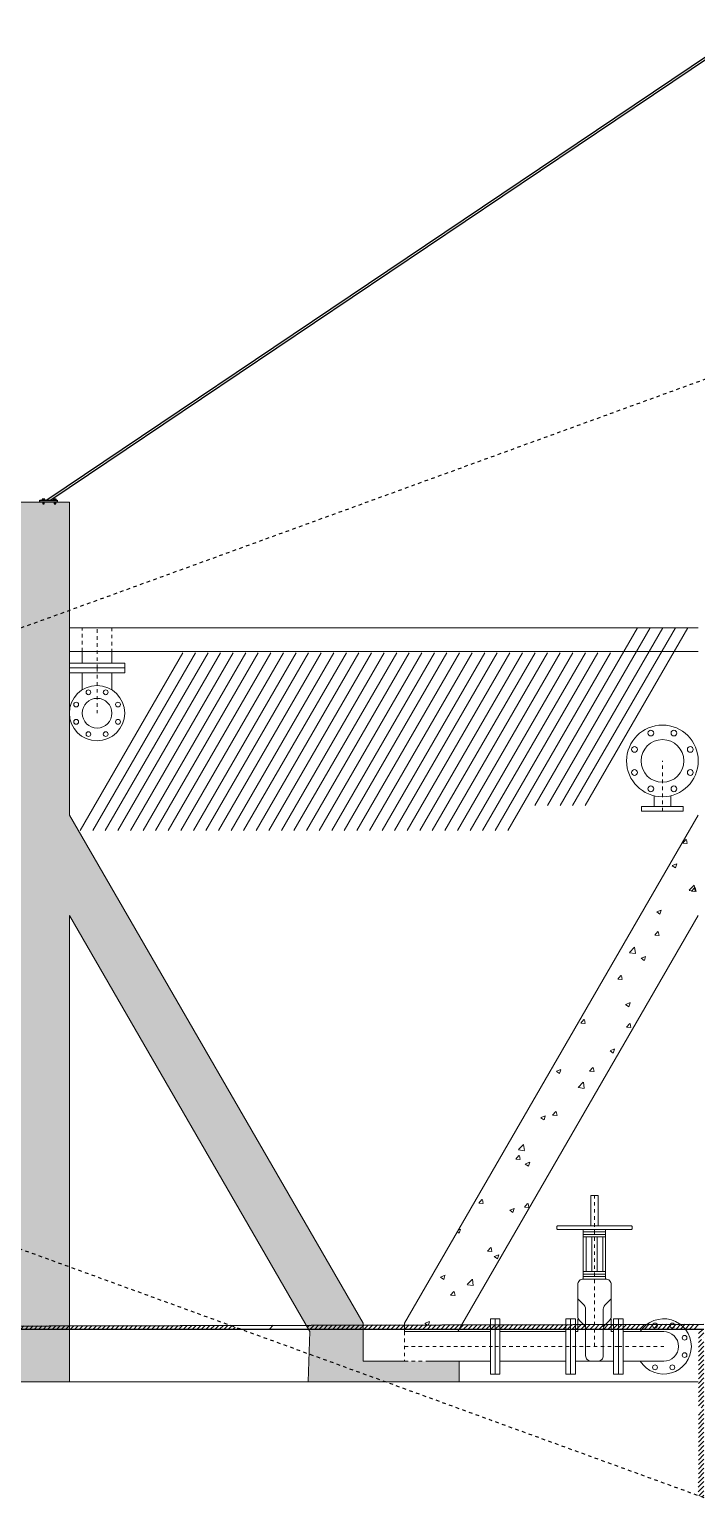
# Model space of a CAD drawing. Header units: millimetres. Extents: x -9869 to 940, y 100 to 694.
# Drawn here: x 378.02 to 396.96, y 207.25 to 249.04 of the extents above; entities that cross this region are included whole.
import ezdxf

# ---------------------------------------------------------------- set-up
doc = ezdxf.new("R2010")
doc.units = ezdxf.units.MM
for name, pattern in [('DASHDOT2', [0.5, 0.25, -0.125, 0, -0.125]), ('DASHED', [0.75, 0.5, -0.25]), ('SGC_DASHDOT', [1, 0.5, -0.25, 0, -0.25]), ('SGC_HIDDEN', [0.375, 0.25, -0.125])]:
    doc.linetypes.add(name, pattern=pattern)
for name, color, linetype, lineweight in [('37-P-HS-AG-Q', 4, 'Continuous', 9), ('Alvenaria', 8, 'Continuous', 9), ('M-EQUIPAMENTOS', 1, 'Continuous', 9), ('PAREDE', 7, 'Continuous', 9), ('SGC-Conexoes (Furos)', 9, 'Continuous', 5), ('SGC-Conexoes (Linhas Externas)', 6, 'Continuous', 9), ('SGC-EIXOS', 9, 'SGC_DASHDOT', 9), ('SGC-PONTAS', 2, 'SGC_HIDDEN', 9), ('SGC-Tubos (Desenho Bifilar)', 6, 'Continuous', 9), ('SGC-Valvulas (Acionamento)', 2, 'Continuous', 9), ('SGC-Valvulas (Linhas Externas)', 3, 'Continuous', 9)]:
    doc.layers.add(name, color=color, linetype=linetype, lineweight=lineweight)
doc.layers.add('_incêndio 240', color=240, linetype='Continuous')
doc.layers.add('BSBAS--LC--', color=1, linetype='DASHDOT2')
pattern_1 = [(45, (3301563.98253, -7430699.69552), (-0.0641148643053, 0.0641148643053), [])]

# ---------------------------------------------------------------- blocks, each defined once
blk = doc.blocks.new('BB-1-CD13-N10-D100-S0', base_point=(18534.5, 26959.2))
at = {"layer": 'SGC-Conexoes (Linhas Externas)'}
blk.add_lwpolyline([(18354.5, 26849.2), (18354.5, 27069.2), (18373.5, 27069.2), (18373.5, 26849.2)], close=True, dxfattribs=at)
for points in [[(18620, 27018.2), (18373.5, 27018.2)], [(18620, 26900.2), (18373.5, 26900.2)]]:
    blk.add_lwpolyline(points, dxfattribs=at)
at = {"layer": 'SGC-EIXOS'}
blk.add_line((18714.5, 26959.2), (18354.5, 26959.2), dxfattribs=at)
at = {"layer": 'SGC-PONTAS'}
blk.add_lwpolyline([(18620, 26900.2), (18714.5, 26900.2), (18714.5, 27018.2), (18620, 27018.2)], dxfattribs=at)
blk = doc.blocks.new('BB-1-EH01-N10-D100-S0', base_point=(440691.9, 47248.8))
at = {"layer": 'SGC-EIXOS'}
for p, q in [((440691.9, 47248.8), (440691.9, 47848.8)), ((440786.9, 47248.8), (440596.9, 47248.8))]:
    blk.add_line(p, q, dxfattribs=at)
at = {"layer": 'SGC-Valvulas (Acionamento)'}
blk.add_lwpolyline([(440706.7, 47728.8), (440706.7, 47848.8), (440677.1, 47848.8), (440677.1, 47728.8)], close=True, dxfattribs=at)
blk.add_lwpolyline([(440736.2, 47714), (440838.2, 47714, 0.414214), (440841.9, 47717.7), (440841.9, 47725.1, 0.414214), (440838.2, 47728.8), (440545.6, 47728.8, 0.414214), (440541.9, 47725.1), (440541.9, 47717.7, 0.414214), (440545.6, 47714), (440647.6, 47714)], format="xyb", dxfattribs=at)
at = {"layer": 'SGC-Valvulas (Linhas Externas)'}
for p, q in [((440647.6, 47714), (440736.2, 47714)), ((440647.6, 47517), (440647.6, 47714)), ((440736.2, 47517), (440736.2, 47714)), ((440736.2, 47704.1), (440647.6, 47704.1)), ((440736.2, 47694.1), (440647.6, 47694.1)), ((440736.2, 47684.2), (440647.6, 47684.2)), ((440658.7, 47546.8), (440658.7, 47684.2)), ((440680.8, 47546.8), (440680.8, 47684.2)), ((440703, 47546.8), (440703, 47684.2)), ((440725.2, 47546.8), (440725.2, 47684.2)), ((440736.2, 47546.8), (440647.6, 47546.8)), ((440736.2, 47536.9), (440647.6, 47536.9)), ((440736.2, 47526.9), (440647.6, 47526.9)), ((440625.4, 47307.8), (440625.4, 47358.8)), ((440758.4, 47307.8), (440758.4, 47358.8)), ((440615.9, 47307.8), (440625.4, 47307.8)), ((440767.9, 47307.8), (440758.4, 47307.8)), ((440767.9, 47189.8), (440615.9, 47189.8))]:
    blk.add_line(p, q, dxfattribs=at)
blk.add_lwpolyline([(440727.1, 47212), (440727.1, 47318.3, -0.198912), (440733.6, 47333.9), (440751.9, 47352.3, 0.198912), (440758.4, 47368), (440758.4, 47494.8, 0.414214), (440736.2, 47517), (440647.6, 47517, 0.414214), (440625.4, 47494.8), (440625.4, 47368, 0.198912), (440631.9, 47352.3), (440650.3, 47333.9, -0.198912), (440656.8, 47318.3), (440656.8, 47212, 0.414214), (440678.9, 47189.8), (440704.9, 47189.8, 0.414214)], format="xyb", close=True, dxfattribs=at)
for points in [[(440625.4, 47437.9), (440650.3, 47413, -0.198912), (440656.8, 47397.4), (440656.8, 47327.4)], [(440758.4, 47437.9), (440733.6, 47413, 0.198912), (440727.1, 47397.4), (440727.1, 47327.4)]]:
    blk.add_lwpolyline(points, format="xyb", dxfattribs=at)
for points in [[(440596.9, 47138.8), (440596.9, 47358.8), (440615.9, 47358.8), (440615.9, 47138.8)], [(440786.9, 47138.8), (440786.9, 47358.8), (440767.9, 47358.8), (440767.9, 47138.8)]]:
    blk.add_lwpolyline(points, close=True, dxfattribs=at)
blk = doc.blocks.new('BB-4-CC01-N10-D100-S0', base_point=(9653.2, 38781.3))
at = {"layer": 'SGC-Conexoes (Furos)'}
for centre in [(9618.8, 38864.5), (9687.7, 38864.5), (9736.4, 38815.8), (9736.4, 38746.9), (9618.8, 38698.2), (9687.7, 38698.2)]:
    blk.add_ellipse(centre, major_axis=(-9.5, 0), ratio=1, dxfattribs=at)
at = {"layer": 'SGC-Conexoes (Linhas Externas)'}
for p, q in [((9492.2, 38840.3), (9653.2, 38840.3)), ((9492.2, 38722.3), (9653.2, 38722.3))]:
    blk.add_line(p, q, dxfattribs=at)
blk.add_lwpolyline([(9473.2, 38891.3), (9492.2, 38891.3), (9492.2, 38671.3), (9473.2, 38671.3)], close=True, dxfattribs=at)
for radius, start, end in [(110, 212.43644, 147.56356), (59, 270, 90)]:
    blk.add_arc((9653.2, 38781.3), radius, start, end, dxfattribs=at)
at = {"layer": 'SGC-EIXOS'}
blk.add_line((9473.2, 38781.3), (9653.2, 38781.3), dxfattribs=at)
blk = doc.blocks.new('BB-1-CA06-N10-D100-S0-L300')
at = {"layer": 'SGC-EIXOS'}
blk.add_line((150, 0), (-150, 0), dxfattribs=at)
at = {"layer": 'SGC-Tubos (Desenho Bifilar)'}
for p, q in [((131, 59), (-131, 59)), ((131, -59), (-131, -59))]:
    blk.add_line(p, q, dxfattribs=at)
for points in [[(-150, -110), (-150, 110), (-131, 110), (-131, -110)], [(150, -110), (150, 110), (131, 110), (131, -110)]]:
    blk.add_lwpolyline(points, close=True, dxfattribs=at)
blk = doc.blocks.new('BB-2-CG01-N10-D100-S100', base_point=(134399.2, 233091.6))
at = {"layer": 'SGC-Conexoes (Furos)'}
for centre in [(134364.8, 233174.7), (134433.6, 233174.7), (134316.1, 233126), (134482.4, 233126), (134316.1, 233057.2), (134482.4, 233057.2), (134364.8, 233008.4), (134433.6, 233008.4)]:
    blk.add_circle(centre, 9.5, dxfattribs=at)
at = {"layer": 'SGC-Conexoes (Linhas Externas)'}
for p, q in [((134340.2, 233252.6), (134340.2, 233184.4)), ((134458.2, 233252.6), (134458.2, 233184.4))]:
    blk.add_line(p, q, dxfattribs=at)
blk.add_lwpolyline([(134289.2, 233271.6), (134509.2, 233271.6), (134509.2, 233252.6), (134289.2, 233252.6)], close=True, dxfattribs=at)
for radius in [110, 59]:
    blk.add_circle((134399.2, 233091.6), radius, dxfattribs=at)
at = {"layer": 'SGC-EIXOS'}
blk.add_line((134399.2, 233271.6), (134399.2, 233091.6), dxfattribs=at)
blk = doc.blocks.new('BB-1-CA09-N10-D100-S0-L160')
at = {"layer": 'SGC-EIXOS'}
blk.add_line((80, 0), (-80, 0), dxfattribs=at)
at = {"layer": 'SGC-PONTAS'}
blk.add_lwpolyline([(14.5, -59), (-80, -59), (-80, 59), (14.5, 59)], dxfattribs=at)
at = {"layer": 'SGC-Tubos (Desenho Bifilar)'}
for p, q in [((61, 59), (14.5, 59)), ((61, -59), (14.5, -59))]:
    blk.add_line(p, q, dxfattribs=at)
blk.add_lwpolyline([(80, -110), (80, 110), (61, 110), (61, -110)], close=True, dxfattribs=at)
blk = doc.blocks.new('BB-2-CG01-N10-D150-S50', base_point=(-28566.2, 950728.3))
at = {"layer": 'SGC-Conexoes (Furos)'}
for centre in [(-28612.1, 950839.2), (-28520.3, 950839.2), (-28677.1, 950774.3), (-28455.3, 950774.3), (-28677.1, 950682.4), (-28455.3, 950682.4), (-28612.1, 950617.5), (-28520.3, 950617.5)]:
    blk.add_circle(centre, 11.5, dxfattribs=at)
at = {"layer": 'SGC-Conexoes (Linhas Externas)'}
for p, q in [((-28599.2, 950909.3), (-28599.2, 950867)), ((-28533.2, 950909.3), (-28533.2, 950867))]:
    blk.add_line(p, q, dxfattribs=at)
blk.add_lwpolyline([(-28648.7, 950928.3), (-28483.7, 950928.3), (-28483.7, 950909.3), (-28648.7, 950909.3)], close=True, dxfattribs=at)
for radius in [142.5, 85]:
    blk.add_circle((-28566.2, 950728.3), radius, dxfattribs=at)
at = {"layer": 'SGC-EIXOS'}
blk.add_line((-28566.2, 950928.3), (-28566.2, 950728.3), dxfattribs=at)

msp = doc.modelspace()

# ---------------------------------------------------------------- hatches: boundary and pattern name
at = {"layer": '_incêndio 240'}
h = msp.add_hatch(dxfattribs=at)
h.set_pattern_fill('ANSI31', color=256, scale=0.028558)
h.set_pattern_definition(pattern_1)
h.paths.add_polyline_path([(374.872, 212.201), (364.162, 212.174), (364.162, 212.118), (374.872, 212.118)])
h.paths.add_polyline_path([(377.551, 212.208), (374.872, 212.201), (374.872, 212.139), (377.638, 212.139, -0.348121)])
h.paths.add_polyline_path([(379.155, 212.212), (377.727, 212.208), (377.727, 212.118), (379.155, 212.118)])
h.paths.add_polyline_path([(383.73, 212.223), (379.155, 212.212), (379.155, 212.118), (384.018, 212.118)])
h.paths.add_polyline_path([(360.037, 219.392), (359.968, 219.392), (358.238, 219.396), (358.238, 217.263), (337.097, 217.222), (336.824, 217.123), (358.35, 217.161), (358.373, 219.255), (359.933, 219.255), (359.935, 217.047), (360.021, 217.047)])
h.paths.add_polyline_path([(337.097, 217.222), (305.441, 217.162), (305.504, 217.098), (305.626, 217.098), (305.626, 217.133), (305.701, 217.133), (305.701, 217.098), (305.725, 217.098), (305.725, 217.069), (336.824, 217.123)])
h.paths.add_polyline_path([(305.235, 217.098), (305.3, 217.098), (305.3, 217.133), (305.394, 217.133), (305.366, 217.162), (293.599, 217.139), (293.275, 217.216), (293.154, 217.462, -0.117836), (292.897, 218.592), (292.835, 219.072, 0.179887), (293.078, 217.351), (293.203, 217.121), (293.576, 217.047), (305.235, 217.068)])
h = msp.add_hatch(dxfattribs=at)
h.set_pattern_fill('ANSI31', color=256, scale=7.139536)
h.set_pattern_definition([(45, (3301563.983, -7430699.696), (-16.028716076, 16.028716076), [])])
h.paths.add_polyline_path([(358.373, 219.255), (359.933, 219.255), (359.935, 217.047), (360.021, 217.047), (360.037, 219.392), (359.968, 219.392), (358.238, 219.396), (358.238, 217.263), (337.097, 217.222), (336.824, 217.123), (358.35, 217.161)])
h.paths.add_polyline_path([(397.004, 212.256), (390.293, 212.24), (390.223, 212.118), (397.004, 212.118)])
h.paths.add_polyline_path([(388.669, 212.236), (387.491, 212.233), (387.491, 212.118), (388.669, 212.118)])
h.paths.add_polyline_path([(390.293, 212.24), (389.346, 212.237), (389.338, 212.215), (389.305, 212.237), (388.669, 212.236), (388.669, 212.118), (390.223, 212.118)])
h.paths.add_polyline_path([(385.873, 212.229), (383.73, 212.223), (384.018, 212.118), (385.936, 212.118)])
h.paths.add_polyline_path([(387.491, 212.233), (385.873, 212.229), (385.936, 212.118), (387.491, 212.118)])
h.paths.add_polyline_path([(383.73, 212.223), (379.155, 212.212), (379.155, 212.118), (384.018, 212.118)])
h.paths.add_polyline_path([(379.155, 212.212), (377.727, 212.208), (377.727, 212.118), (379.155, 212.118)])
h.paths.add_polyline_path([(377.551, 212.208), (374.872, 212.201), (374.872, 212.139), (377.638, 212.139, -0.348121)])
h.paths.add_polyline_path([(374.872, 212.201), (364.162, 212.174), (364.162, 212.118), (374.872, 212.118)])
h = msp.add_hatch(dxfattribs=at)
h.set_pattern_fill('ANSI31', color=256, scale=0.028558)
h.set_pattern_definition(pattern_1)
h.paths.add_polyline_path([(387.491, 212.233), (385.873, 212.229), (385.936, 212.118), (387.491, 212.118)])
h.paths.add_polyline_path([(388.669, 212.236), (387.491, 212.233), (387.491, 212.118), (388.669, 212.118)])
h.paths.add_polyline_path([(390.293, 212.24), (389.346, 212.237), (389.338, 212.215), (389.305, 212.237), (388.669, 212.236), (388.669, 212.118), (390.223, 212.118)])
h.paths.add_polyline_path([(397.004, 212.256), (390.293, 212.24), (390.223, 212.118), (397.004, 212.118)])
h.paths.add_polyline_path([(397.164, 211.775), (397.062, 211.843), (397.164, 211.882), (397.164, 212.118), (397.014, 212.118), (397.01, 209.811), (397.084, 209.9), (397.109, 209.769), (397.01, 209.777), (397.006, 207.391), (397.164, 207.334)])
at = {"layer": 'Alvenaria'}
h = msp.add_hatch(dxfattribs=at)
h.set_pattern_fill('AR-CONC', color=256, scale=0.178488)
h.set_pattern_definition([(50, (1631.7249, 290.6249), (1.2802263, -0.1120053), [0.1338663, -1.4725294]), (355, (1631.7249, 290.6249), (-0.247655, 1.3425758), [0.107093, -1.1780235]), (100.45144, (1631.8316, 290.6155), (1.0325712, 1.2305705), [0.1137689, -1.2514574]), (46.1842, (1631.725, 290.9818), (1.904902, -0.2954327), [0.2007995, -2.208794]), (96.63564, (1631.8837, 290.9572), (1.6682632, 1.7386888), [0.1706534, -1.877187]), (351.18416, (1631.725, 290.9818), (1.6682632, 1.7386888), [0.1606396, -1.7670352]), (21, (1631.9034, 290.8926), (1.0654099, -0.718628), [0.1338663, -1.4725294]), (326, (1631.9034, 290.8926), (0.4342897, 1.2943088), [0.107093, -1.1780235]), (71.45144, (1631.9922, 290.8327), (1.4996995, 0.5756807), [0.1137688, -1.2514574]), (37.5, (1631.72493, 290.62486), (0.02170393, 0.59417694), [0, -1.1637444, 0, -1.19587233, 0, -1.1824857]), (7.5, (1631.7249, 290.62486), (0.46954863, 0.70397918), [0, -0.6818257, 0, -1.13697115, 0, -0.45068323]), (327.5, (1631.3269, 290.62486), (0.95281116, -0.04025783), [0, -0.446221, 0, -1.39220957, 0, -1.847355]), (317.5, (1631.1484, 290.6249), (1.0409197, 0.1786758), [0, -0.5800873, 0, -0.92456995, 0, -1.3118898])])
h.paths.add_polyline_path([(359.879, 219.189), (358.451, 219.189), (358.451, 210.622), (379.155, 210.622), (379.155, 223.863), (385.978, 212.046), (385.936, 210.622), (390.223, 210.622), (390.223, 211.203), (389.344, 211.203), (388.669, 211.203), (387.491, 211.203), (387.491, 212.282), (379.155, 226.719), (379.155, 235.61), (377.727, 235.61), (377.727, 212.05), (359.879, 212.05)])

# ---------------------------------------------------------------- linework, layer by layer
at = {"layer": '37-P-HS-AG-Q'}
msp.add_line((379.155, 232.04), (397.004, 232.04), dxfattribs=at)
at = {"layer": '_incêndio 240'}
for p, q in [((398.143, 248.878), (378.517, 235.661)), ((398.143, 248.803), (378.629, 235.661)), ((378.317, 235.61), (378.317, 235.661)), ((378.317, 235.661), (378.807, 235.661)), ((378.807, 235.61), (378.317, 235.61)), ((378.399, 235.603), (378.399, 235.61)), ((378.399, 235.61), (378.399, 235.559)), ((378.444, 235.61), (378.399, 235.603)), ((378.444, 235.603), (378.399, 235.595)), ((378.444, 235.603), (378.399, 235.595)), ((378.444, 235.596), (378.399, 235.588)), ((378.444, 235.596), (378.399, 235.588)), ((378.444, 235.589), (378.399, 235.581)), ((378.444, 235.589), (378.399, 235.581)), ((378.444, 235.582), (378.399, 235.574)), ((378.444, 235.582), (378.399, 235.574)), ((378.444, 235.575), (378.399, 235.567)), ((378.444, 235.575), (378.399, 235.567)), ((378.444, 235.567), (378.399, 235.56)), ((378.399, 235.559), (378.444, 235.559)), ((378.444, 235.559), (378.444, 235.61)), ((378.444, 235.61), (378.444, 235.603)), ((378.724, 235.603), (378.724, 235.61)), ((378.724, 235.61), (378.724, 235.559)), ((378.769, 235.61), (378.724, 235.603)), ((378.769, 235.603), (378.724, 235.595)), ((378.769, 235.603), (378.724, 235.595)), ((378.769, 235.596), (378.724, 235.588)), ((378.769, 235.596), (378.724, 235.588)), ((378.769, 235.589), (378.724, 235.581)), ((378.769, 235.589), (378.724, 235.581)), ((378.769, 235.582), (378.724, 235.574)), ((378.769, 235.582), (378.724, 235.574)), ((378.769, 235.575), (378.724, 235.567)), ((378.769, 235.575), (378.724, 235.567)), ((378.769, 235.567), (378.724, 235.56)), ((378.724, 235.559), (378.769, 235.559)), ((378.769, 235.559), (378.769, 235.61)), ((378.769, 235.61), (378.769, 235.603)), ((378.807, 235.661), (378.807, 235.61))]:
    msp.add_line(p, q, dxfattribs=at)
for points in [[(378.383, 235.661), (378.457, 235.661), (378.457, 235.696), (378.383, 235.696)], [(378.399, 235.696), (378.444, 235.696), (378.444, 235.661), (378.399, 235.661)], [(378.708, 235.661), (378.783, 235.661), (378.783, 235.696), (378.708, 235.696)], [(378.724, 235.696), (378.769, 235.696), (378.769, 235.661), (378.724, 235.661)]]:
    msp.add_lwpolyline(points, close=True, dxfattribs=at)
for points in [[(293.576, 217.047), (358.35, 217.161), (358.373, 219.255), (359.933, 219.255), (359.942, 212.118), (377.638, 212.118), (397.164, 212.118)], [(293.599, 217.139), (358.238, 217.263), (358.238, 219.396), (358.238, 219.396), (359.968, 219.392), (360.037, 219.392), (359.987, 212.164), (397.164, 212.257)]]:
    msp.add_lwpolyline(points, dxfattribs=at)
at = {"layer": 'Alvenaria'}
for p, q in [((396.566, 225.921), (396.653, 226.025)), ((396.566, 225.921), (396.674, 225.911)), ((396.69, 225.914), (396.669, 226.028)), ((396.266, 225.281), (396.356, 225.22)), ((396.268, 225.286), (396.395, 225.335)), ((396.357, 225.22), (396.394, 225.33)), ((396.748, 224.582), (396.889, 224.729)), ((396.751, 224.576), (396.912, 224.551)), ((396.817, 224.557), (396.905, 224.661)), ((396.817, 224.557), (396.926, 224.547)), ((396.913, 224.558), (396.893, 224.73)), ((396.942, 224.55), (396.921, 224.664)), ((395.827, 223.971), (395.954, 224.02)), ((395.916, 223.905), (395.953, 224.014)), ((395.825, 223.966), (395.915, 223.905)), ((395.768, 223.306), (395.855, 223.411)), ((395.768, 223.306), (395.876, 223.297)), ((395.892, 223.3), (395.871, 223.413)), ((395.053, 222.816), (395.194, 222.963)), ((395.056, 222.809), (395.217, 222.784)), ((395.219, 222.791), (395.198, 222.963)), ((395.384, 222.651), (395.474, 222.59)), ((395.386, 222.656), (395.513, 222.705)), ((395.475, 222.59), (395.511, 222.699)), ((394.719, 222.056), (394.806, 222.16)), ((394.719, 222.056), (394.827, 222.047)), ((394.843, 222.049), (394.822, 222.163)), ((394.942, 221.336), (395.033, 221.275)), ((394.945, 221.341), (395.072, 221.39)), ((395.033, 221.275), (395.07, 221.384)), ((393.67, 220.806), (393.757, 220.91)), ((393.67, 220.806), (393.778, 220.796)), ((393.794, 220.799), (393.773, 220.913)), ((394.971, 220.692), (395.058, 220.796)), ((394.971, 220.692), (395.079, 220.682)), ((395.095, 220.685), (395.074, 220.799)), ((394.501, 220.021), (394.591, 219.96)), ((394.503, 220.026), (394.63, 220.075)), ((394.592, 219.96), (394.629, 220.069)), ((392.978, 219.436), (393.068, 219.375)), ((392.98, 219.441), (393.107, 219.49)), ((393.068, 219.375), (393.105, 219.485)), ((393.922, 219.442), (394.009, 219.546)), ((393.922, 219.442), (394.03, 219.432)), ((394.046, 219.435), (394.025, 219.549)), ((393.599, 218.983), (393.74, 219.13)), ((393.764, 218.958), (393.744, 219.13)), ((393.602, 218.976), (393.763, 218.951)), ((392.539, 218.126), (392.666, 218.175)), ((392.627, 218.06), (392.664, 218.17)), ((392.872, 218.192), (392.96, 218.296)), ((392.872, 218.191), (392.981, 218.182)), ((392.997, 218.185), (392.976, 218.299)), ((392.536, 218.121), (392.626, 218.06)), ((391.904, 217.216), (392.045, 217.363)), ((392.069, 217.192), (392.049, 217.364)), ((391.823, 216.941), (391.911, 217.045)), ((391.823, 216.941), (391.932, 216.932)), ((391.907, 217.21), (392.068, 217.185)), ((391.948, 216.935), (391.927, 217.048)), ((392.095, 216.806), (392.185, 216.745)), ((392.097, 216.811), (392.224, 216.86)), ((392.186, 216.745), (392.223, 216.855)), ((390.774, 215.691), (390.862, 215.795)), ((390.774, 215.691), (390.883, 215.681)), ((390.899, 215.684), (390.878, 215.798)), ((392.075, 215.577), (392.162, 215.681)), ((392.199, 215.571), (392.178, 215.684)), ((391.654, 215.491), (391.744, 215.43)), ((391.656, 215.496), (391.783, 215.545)), ((391.745, 215.43), (391.781, 215.539)), ((392.075, 215.577), (392.183, 215.568)), ((390.169, 214.88), (390.22, 214.845)), ((390.202, 214.938), (390.259, 214.96)), ((390.221, 214.845), (390.258, 214.955)), ((391.026, 214.327), (391.113, 214.431)), ((391.15, 214.32), (391.129, 214.434)), ((391.026, 214.327), (391.134, 214.317)), ((391.213, 214.176), (391.303, 214.115)), ((391.215, 214.181), (391.342, 214.23)), ((391.303, 214.115), (391.34, 214.224)), ((389.689, 213.591), (389.779, 213.53)), ((389.691, 213.596), (389.818, 213.645)), ((389.78, 213.53), (389.816, 213.64)), ((389.977, 213.077), (390.064, 213.181)), ((390.101, 213.07), (390.08, 213.184)), ((390.449, 213.383), (390.59, 213.53)), ((390.452, 213.376), (390.613, 213.351)), ((390.615, 213.358), (390.594, 213.531)), ((389.977, 213.077), (390.085, 213.067)), ((389.25, 212.281), (389.377, 212.33)), ((389.338, 212.215), (389.375, 212.325)), ((389.248, 212.276), (389.338, 212.215))]:
    msp.add_line(p, q, dxfattribs=at)
at = {"layer": 'BSBAS--LC--', "linetype": 'DASHED', "ltscale": 0.035}
for p, q in [((466.198, 264.211), (321.205, 211.438)), ((292.013, 245.606), (437.006, 192.832))]:
    msp.add_line(p, q, dxfattribs=at)
at = {"layer": 'M-EQUIPAMENTOS'}
for p, q in [((395.283, 232.04), (392.368, 226.992)), ((395.64, 232.04), (392.725, 226.992)), ((395.997, 232.04), (393.082, 226.992)), ((396.354, 232.04), (393.439, 226.992)), ((396.711, 232.04), (393.796, 226.992)), ((382.376, 231.326), (379.462, 226.278)), ((382.733, 231.326), (379.819, 226.278)), ((383.09, 231.326), (380.176, 226.278)), ((383.447, 231.326), (380.533, 226.278)), ((383.804, 231.326), (380.89, 226.278)), ((384.161, 231.326), (381.247, 226.278)), ((384.518, 231.326), (381.603, 226.278)), ((384.875, 231.326), (381.96, 226.278)), ((385.232, 231.326), (382.317, 226.278)), ((385.589, 231.326), (382.674, 226.278)), ((385.946, 231.326), (383.031, 226.278)), ((386.303, 231.326), (383.388, 226.278)), ((386.66, 231.326), (383.745, 226.278)), ((387.017, 231.326), (384.102, 226.278)), ((387.374, 231.326), (384.459, 226.278)), ((387.731, 231.326), (384.816, 226.278)), ((388.088, 231.326), (385.173, 226.278)), ((388.445, 231.326), (385.53, 226.278)), ((388.802, 231.326), (385.887, 226.278)), ((389.159, 231.326), (386.244, 226.278)), ((389.516, 231.326), (386.601, 226.278)), ((389.873, 231.326), (386.958, 226.278)), ((390.23, 231.326), (387.315, 226.278)), ((390.587, 231.326), (387.672, 226.278)), ((390.944, 231.326), (388.029, 226.278)), ((391.301, 231.326), (388.386, 226.278)), ((391.658, 231.326), (388.743, 226.278)), ((392.015, 231.326), (389.1, 226.278)), ((392.372, 231.326), (389.457, 226.278)), ((392.729, 231.326), (389.814, 226.278)), ((393.086, 231.326), (390.171, 226.278)), ((393.443, 231.326), (390.528, 226.278)), ((393.8, 231.326), (390.885, 226.278)), ((394.157, 231.326), (391.242, 226.278)), ((394.514, 231.326), (391.599, 226.278))]:
    msp.add_line(p, q, dxfattribs=at)
at = {"layer": 'PAREDE'}
for p, q in [((377.727, 235.61), (379.155, 235.61)), ((379.155, 226.719), (379.155, 235.61)), ((379.519, 231.366), (379.155, 231.366)), ((379.155, 231.366), (394.514, 231.366)), ((394.514, 231.366), (397.004, 231.366)), ((387.491, 212.282), (379.155, 226.719)), ((388.669, 212.282), (397.004, 226.719)), ((379.155, 210.622), (379.155, 223.863)), ((385.978, 212.046), (379.155, 223.863)), ((390.181, 212.046), (397.004, 223.863)), ((385.978, 212.046), (385.936, 210.631)), ((387.491, 211.203), (387.491, 212.282)), ((388.669, 212.282), (388.669, 212.046)), ((390.181, 212.046), (388.669, 212.046)), ((388.669, 211.203), (387.491, 211.203)), ((390.223, 211.203), (390.223, 210.631)), ((397.004, 210.622), (358.451, 210.622))]:
    msp.add_line(p, q, dxfattribs=at)

# ---------------------------------------------------------------- block references
at = {"layer": 'SGC-Conexoes (Linhas Externas)', "xscale": 0.007139536271672189, "yscale": 0.007139536271672189, "zscale": 0.007139536271672189}
for name, p in [('BB-2-CG01-N10-D100-S100', (379.941, 229.613)), ('BB-4-CC01-N10-D100-S0', (396.023, 211.625))]:
    msp.add_blockref(name, p, dxfattribs=at)
at = {"layer": 'SGC-Conexoes (Linhas Externas)', "xscale": 0.007139536271672189, "yscale": 0.007139536271672189, "zscale": 0.007139536271672189, "rotation": 180}
msp.add_blockref('BB-2-CG01-N10-D150-S50', (395.987, 228.256), dxfattribs=at)
at = {"layer": 'SGC-Tubos (Desenho Bifilar)', "xscale": 0.007139536271672189, "yscale": 0.007139536271672189, "zscale": 0.007139536271672189}
for name, p, rotation in [('BB-1-CA09-N10-D100-S0-L160', (379.941, 231.469), 270), ('BB-1-CA06-N10-D100-S0-L300', (392.31, 211.625), 180)]:
    msp.add_blockref(name, p, dxfattribs=dict(at, rotation=rotation))
at = {"layer": 'SGC-Valvulas (Linhas Externas)', "xscale": 0.007139536271672189, "yscale": 0.007139536271672189, "zscale": 0.007139536271672189}
msp.add_blockref('BB-1-EH01-N10-D100-S0', (394.059, 211.625), dxfattribs=at)
at = {"layer": 'SGC-Valvulas (Linhas Externas)', "xscale": 0.007139536271672189, "yscale": 0.007139536271672189, "zscale": 0.007139536271672189, "rotation": 180}
msp.add_blockref('BB-1-CD13-N10-D100-S0', (389.954, 211.625), dxfattribs=at)

doc.saveas('drawing.dxf')
